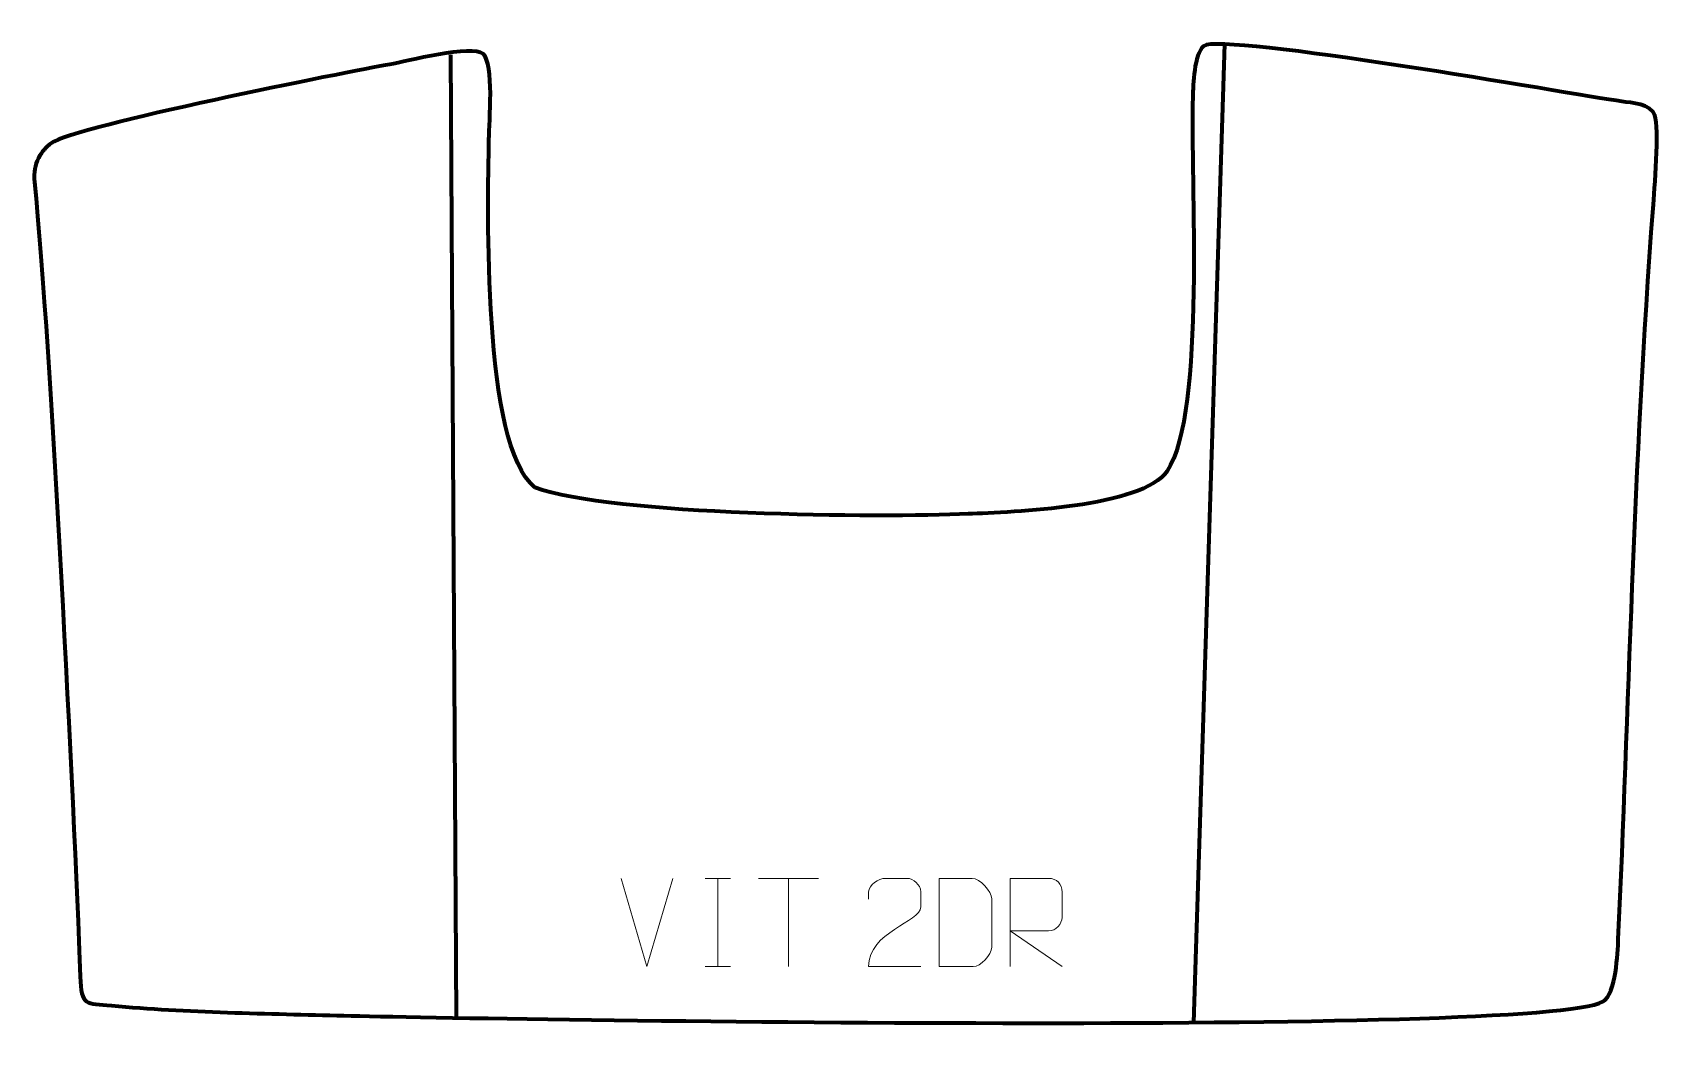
# Model space of a CAD drawing. Header units: millimetres. Extents: x -391 to 69, y 491 to 775.
import ezdxf

# ---------------------------------------------------------------- set-up
doc = ezdxf.new("R2010")
doc.units = ezdxf.units.MM
doc.header["$MEASUREMENT"] = 0
doc.layers.add('layer 1', color=7, linetype='Continuous', plot=False)
doc.layers.add('layer 2', color=7, linetype='Continuous')
doc.layers.add('layer 3', color=7, linetype='Continuous')

msp = doc.modelspace()

# ---------------------------------------------------------------- linework, layer by layer
at = {"layer": 'layer 1', "color": 250, "lineweight": 9}
for points in [[(-216.9319, 510.9409), (-216.9319, 510.9409), (-224.2537, 535.8945), (-224.2537, 535.8945)], [(-209.61, 535.8945), (-209.61, 535.8945), (-216.9318, 510.9409), (-216.9318, 510.9409)], [(-200.516, 535.8945), (-200.516, 535.8945), (-193.3479, 535.8945), (-193.3479, 535.8945)], [(-196.932, 535.8945), (-196.932, 535.8945), (-196.932, 510.941), (-196.932, 510.941)], [(-185.4256, 535.871), (-185.4256, 535.871), (-168.4384, 535.871), (-168.4384, 535.871)], [(-176.9318, 510.941), (-176.9318, 510.941), (-176.9318, 535.8945), (-176.9318, 535.8945)], [(-200.516, 510.941), (-200.516, 510.941), (-193.3479, 510.941), (-193.3479, 510.941)]]:
    msp.add_open_spline(points, degree=3, dxfattribs=at)
for points, knots in [([(-139.5606, 510.9306), (-144.475, 510.9309), (-149.3894, 510.9309), (-154.3035, 510.9306), (-154.3035, 510.9306), (-154.3035, 520.8629), (-139.6525, 523.5041), (-139.5606, 527.8144), (-139.5606, 527.8144), (-139.5609, 529.2385), (-139.5609, 530.6622), (-139.5606, 532.0855), (-139.5606, 532.0855), (-139.5775, 534.1626), (-141.7003, 535.8874), (-143.3713, 535.9047), (-143.3713, 535.9047), (-145.4445, 535.9043), (-147.5174, 535.9043), (-149.5898, 535.9047), (-149.5898, 535.9047), (-151.4119, 535.9212), (-154.2366, 534.1291), (-154.3035, 532.0355), (-154.3035, 532.0355), (-154.3035, 532.0355), (-154.3035, 529.9807), (-154.3035, 529.9807)], [0, 0, 0, 0, 0.125, 0.125, 0.125, 0.125, 0.25, 0.25, 0.25, 0.25, 0.375, 0.375, 0.375, 0.375, 0.5, 0.5, 0.5, 0.5, 0.625, 0.625, 0.625, 0.625, 0.75, 0.75, 0.75, 0.75, 1, 1, 1, 1]), ([(-134.3244, 510.9691), (-131.9926, 510.9695), (-127.0424, 510.9455), (-124.7109, 510.9452), (-124.7109, 510.9452), (-122.7859, 510.8398), (-119.4673, 514.3814), (-119.4785, 516.3987), (-119.4785, 516.3987), (-119.4789, 522.1688), (-119.4789, 524.3385), (-119.4785, 530.1078), (-119.4785, 530.1078), (-119.4828, 532.2459), (-122.8573, 535.906), (-125.0097, 535.8925), (-125.0097, 535.8925), (-127.3354, 535.8925), (-132.0597, 535.8925), (-134.3858, 535.8925), (-134.3858, 535.8925), (-134.3854, 530.1456), (-134.3241, 516.7164), (-134.3244, 510.9691)], [0, 0, 0, 0, 0.14285714, 0.14285714, 0.14285714, 0.14285714, 0.28571429, 0.28571429, 0.28571429, 0.28571429, 0.42857143, 0.42857143, 0.42857143, 0.42857143, 0.57142857, 0.57142857, 0.57142857, 0.57142857, 0.71428571, 0.71428571, 0.71428571, 0.71428571, 1, 1, 1, 1]), ([(-114.2641, 510.941), (-114.2641, 510.941), (-114.2641, 535.8945), (-114.2641, 535.8945), (-114.2641, 535.8945), (-110.6693, 535.8945), (-107.0738, 535.8945), (-103.4786, 535.8945), (-103.4786, 535.8945), (-101.1533, 535.8568), (-99.596, 534.3668), (-99.6001, 532.0004), (-99.6001, 532.0004), (-99.6005, 529.9649), (-99.6005, 526.9055), (-99.6001, 524.8695), (-99.6001, 524.8695), (-99.6066, 522.994), (-101.4189, 521.0522), (-103.4284, 521.0331), (-103.4284, 521.0331), (-103.4284, 521.0331), (-114.2641, 521.0331), (-114.2641, 521.0331), (-114.2641, 521.0331), (-114.2641, 521.0331), (-99.6094, 510.941), (-99.6094, 510.941)], [0, 0, 0, 0, 0.125, 0.125, 0.125, 0.125, 0.25, 0.25, 0.25, 0.25, 0.375, 0.375, 0.375, 0.375, 0.5, 0.5, 0.5, 0.5, 0.625, 0.625, 0.625, 0.625, 0.75, 0.75, 0.75, 0.75, 1, 1, 1, 1])]:
    msp.add_open_spline(points, degree=3, knots=knots, dxfattribs=at)
at = {"layer": 'layer 2', "color": 140, "lineweight": 158}
for points in [[(-272.4914, 768.7605), (-272.4914, 768.7605), (-270.8428, 496.467), (-270.8428, 496.467)], [(-62.3348, 495.1411), (-62.3348, 495.1411), (-53.5866, 771.7561), (-53.5866, 771.7561)]]:
    msp.add_open_spline(points, degree=3, dxfattribs=at)
at = {"layer": 'layer 3', "color": 242, "lineweight": 158}
msp.add_open_spline([(-248.624, 646.438), (-226.9437, 638.3893), (-150.6566, 637.8449), (-126.1678, 638.9393), (-126.1678, 638.9393), (-113.9167, 639.4887), (-76.7906, 640.7174), (-69.9213, 651.0794), (-69.9213, 651.0794), (-58.8913, 667.7175), (-63.4838, 734.0814), (-62.6805, 756.9115), (-62.6805, 756.9115), (-62.5435, 760.3085), (-62.3454, 768.856), (-59.6044, 771.2696), (-59.6044, 771.2696), (-54.2871, 775.0851), (43.9944, 757.7954), (58.5736, 755.5656), (58.5736, 755.5656), (61.3603, 755.1951), (66.8475, 754.8744), (67.9414, 751.7362), (67.9414, 751.7362), (69.2282, 748.0444), (67.8098, 730.5265), (67.4208, 725.3811), (67.4208, 725.3811), (61.852, 651.722), (60.5901, 582.3597), (57.6013, 518.7363), (57.6013, 518.7363), (57.4107, 514.6797), (57.0148, 503.3617), (53.2312, 501.0528), (53.2312, 501.0528), (35.4549, 491.1856), (-262.5247, 496.056), (-302.6321, 497.1017), (-302.6321, 497.1017), (-323.7116, 497.6513), (-347.3283, 497.9357), (-368.2561, 499.9093), (-368.2561, 499.9093), (-375.6099, 500.6027), (-376.7955, 499.579), (-377.115, 508.1765), (-377.115, 508.1765), (-378.9133, 556.5612), (-385.3561, 686.1815), (-390.0403, 732.7875), (-390.0403, 732.7875), (-390.5912, 738.2692), (-388.1479, 741.6394), (-385.2704, 743.8048), (-385.2704, 743.8048), (-378.9031, 748.5962), (-300.9616, 764.0534), (-289.5674, 766.0718), (-289.5674, 766.0718), (-285.1069, 766.9134), (-266.1748, 771.7565), (-263.2308, 769.0533), (-263.2308, 769.0533), (-260.1036, 766.182), (-261.4969, 750.1839), (-261.5903, 744.8855), (-261.5903, 744.8855), (-261.9317, 725.5165), (-263.5199, 658.4555), (-248.624, 646.438)], degree=3, knots=[0, 0, 0, 0, 0.05263158, 0.05263158, 0.05263158, 0.05263158, 0.10526316, 0.10526316, 0.10526316, 0.10526316, 0.15789474, 0.15789474, 0.15789474, 0.15789474, 0.21052632, 0.21052632, 0.21052632, 0.21052632, 0.26315789, 0.26315789, 0.26315789, 0.26315789, 0.31578947, 0.31578947, 0.31578947, 0.31578947, 0.36842105, 0.36842105, 0.36842105, 0.36842105, 0.42105263, 0.42105263, 0.42105263, 0.42105263, 0.47368421, 0.47368421, 0.47368421, 0.47368421, 0.52631579, 0.52631579, 0.52631579, 0.52631579, 0.57894737, 0.57894737, 0.57894737, 0.57894737, 0.63157895, 0.63157895, 0.63157895, 0.63157895, 0.68421053, 0.68421053, 0.68421053, 0.68421053, 0.73684211, 0.73684211, 0.73684211, 0.73684211, 0.78947368, 0.78947368, 0.78947368, 0.78947368, 0.84210526, 0.84210526, 0.84210526, 0.84210526, 0.89473684, 0.89473684, 0.89473684, 0.89473684, 1, 1, 1, 1], dxfattribs=at)

doc.saveas('drawing.dxf')
